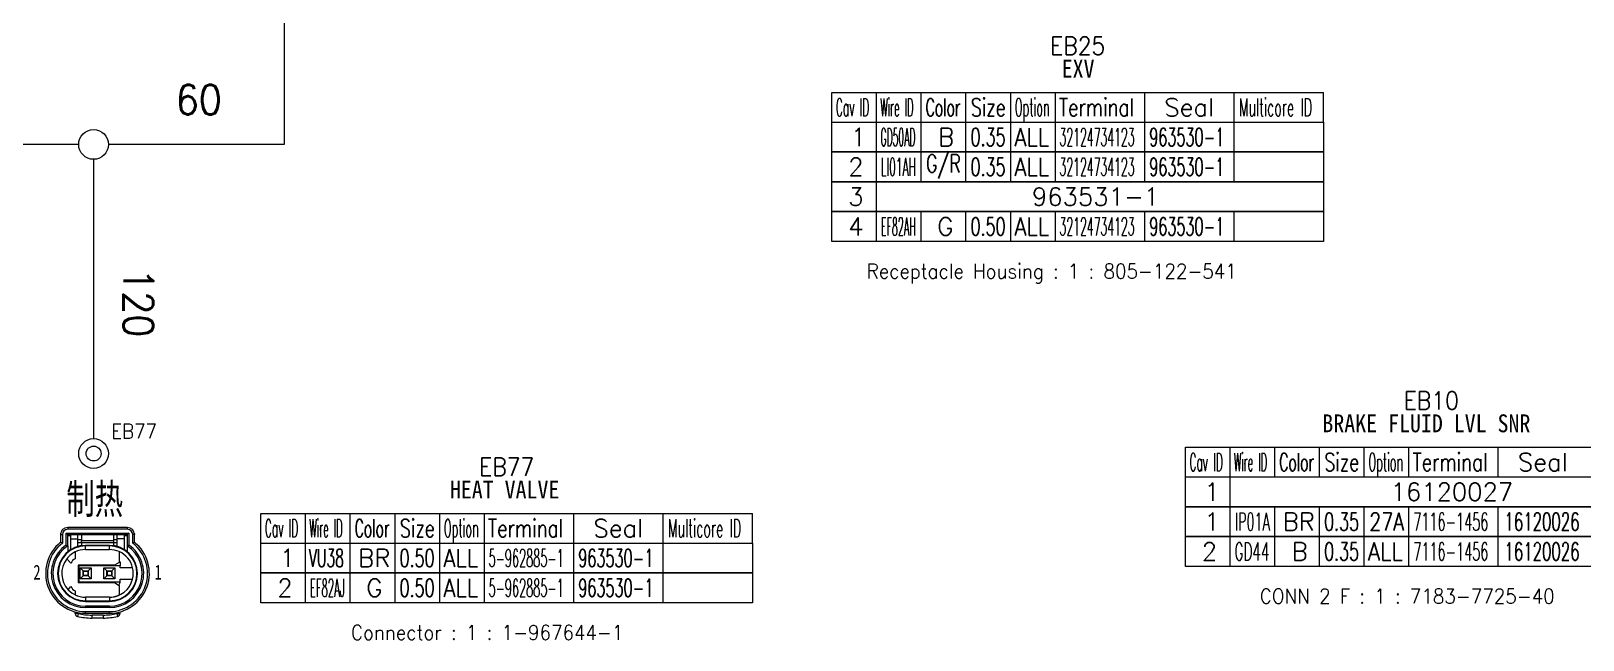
# Model space of a CAD drawing. Header units: inches. Extents: x 47316 to 59086, y 3141 to 11743.
# Drawn here: x 54072.9 to 54333.3, y 9926.2 to 10028.3 of the extents above; entities that cross this region are included whole.
import ezdxf

# ---------------------------------------------------------------- set-up
doc = ezdxf.new("R2010")
doc.units = ezdxf.units.IN
doc.header["$MEASUREMENT"] = 0
doc.styles.add('MtX_FangSong_GB2312', font='')
doc.styles.get("Standard").update_dxf_attribs({"font": ''})
doc.styles.get('MtX_FangSong_GB2312').set_extended_font_data('FangSong_GB2312')
doc.styles.get('Standard').set_extended_font_data('SimSun')
doc.linetypes.add('_VH_FELT_TAPE', pattern='A,0.4,-0.7,["FELT",Standard,S=0.3,R=0,X=-0.5,Y=-0.15],-0.7', length=1.8)

msp = doc.modelspace()

# ---------------------------------------------------------------- linework, layer by layer
at = {"color": 0, "linetype": 'Continuous', "lineweight": 15}
for p, q in [((54207.27, 10018.05), (54289.77, 10018.05)), ((54207.27, 10013.05), (54207.27, 10018.05)), ((54207.27, 10013.05), (54289.77, 10013.05)), ((54266.58, 9958.51), (54349.08, 9958.51)), ((54266.58, 9953.51), (54266.58, 9958.51)), ((54266.58, 9953.51), (54349.08, 9953.51)), ((54111.48, 9947.4), (54193.98, 9947.4)), ((54111.48, 9942.4), (54111.48, 9947.4)), ((54111.48, 9942.4), (54193.98, 9942.4))]:
    msp.add_line(p, q, dxfattribs=at)
at = {"color": 7, "linetype": 'Continuous', "lineweight": 15}
for p, q in [((54214.77, 10013.05), (54214.77, 10018.05)), ((54222.27, 10013.05), (54222.27, 10018.05)), ((54229.77, 10013.05), (54229.77, 10018.05)), ((54237.27, 10013.05), (54237.27, 10018.05)), ((54244.77, 10013.05), (54244.77, 10018.05)), ((54259.77, 10013.05), (54259.77, 10018.05)), ((54274.77, 10013.05), (54274.77, 10018.05)), ((54289.77, 10013.05), (54289.77, 10018.05)), ((54274.08, 9953.51), (54274.08, 9958.51)), ((54281.58, 9953.51), (54281.58, 9958.51)), ((54289.08, 9953.51), (54289.08, 9958.51)), ((54296.58, 9953.51), (54296.58, 9958.51)), ((54304.08, 9953.51), (54304.08, 9958.51)), ((54319.08, 9953.51), (54319.08, 9958.51)), ((54118.98, 9942.4), (54118.98, 9947.4)), ((54126.48, 9942.4), (54126.48, 9947.4)), ((54133.98, 9942.4), (54133.98, 9947.4)), ((54141.48, 9942.4), (54141.48, 9947.4)), ((54148.98, 9942.4), (54148.98, 9947.4)), ((54163.98, 9942.4), (54163.98, 9947.4)), ((54178.98, 9942.4), (54178.98, 9947.4)), ((54193.98, 9942.4), (54193.98, 9947.4))]:
    msp.add_line(p, q, dxfattribs=at)
at = {"color": 102, "linetype": 'Continuous', "lineweight": 15}
for p, q in [((54214.77, 10008.05), (54214.77, 10013.05)), ((54222.27, 10008.05), (54222.27, 10013.05)), ((54229.77, 10008.05), (54229.77, 10013.05)), ((54237.27, 10008.05), (54237.27, 10013.05)), ((54244.77, 10008.05), (54244.77, 10013.05)), ((54259.77, 10008.05), (54259.77, 10013.05)), ((54274.77, 10008.05), (54274.77, 10013.05)), ((54214.77, 10003.05), (54214.77, 10008.05)), ((54222.27, 10003.05), (54222.27, 10008.05)), ((54229.77, 10003.05), (54229.77, 10008.05)), ((54237.27, 10003.05), (54237.27, 10008.05)), ((54244.77, 10003.05), (54244.77, 10008.05)), ((54259.77, 10003.05), (54259.77, 10008.05)), ((54274.77, 10003.05), (54274.77, 10008.05)), ((54214.77, 9998.05), (54214.77, 10003.05)), ((54214.77, 9993.05), (54214.77, 9998.05)), ((54222.27, 9993.05), (54222.27, 9998.05)), ((54229.77, 9993.05), (54229.77, 9998.05)), ((54237.27, 9993.05), (54237.27, 9998.05)), ((54244.77, 9993.05), (54244.77, 9998.05)), ((54259.77, 9993.05), (54259.77, 9998.05)), ((54274.77, 9993.05), (54274.77, 9998.05)), ((54274.08, 9948.51), (54274.08, 9953.51)), ((54274.08, 9943.51), (54274.08, 9948.51)), ((54281.58, 9943.51), (54281.58, 9948.51)), ((54289.08, 9943.51), (54289.08, 9948.51)), ((54296.58, 9943.51), (54296.58, 9948.51)), ((54304.08, 9943.51), (54304.08, 9948.51)), ((54319.08, 9943.51), (54319.08, 9948.51)), ((54274.08, 9938.51), (54274.08, 9943.51)), ((54281.58, 9938.51), (54281.58, 9943.51)), ((54289.08, 9938.51), (54289.08, 9943.51)), ((54296.58, 9938.51), (54296.58, 9943.51)), ((54304.08, 9938.51), (54304.08, 9943.51)), ((54319.08, 9938.51), (54319.08, 9943.51)), ((54118.98, 9937.4), (54118.98, 9942.4)), ((54126.48, 9937.4), (54126.48, 9942.4)), ((54133.98, 9937.4), (54133.98, 9942.4)), ((54141.48, 9937.4), (54141.48, 9942.4)), ((54148.98, 9937.4), (54148.98, 9942.4)), ((54163.98, 9937.4), (54163.98, 9942.4)), ((54178.98, 9937.4), (54178.98, 9942.4)), ((54118.98, 9932.4), (54118.98, 9937.4)), ((54126.48, 9932.4), (54126.48, 9937.4)), ((54133.98, 9932.4), (54133.98, 9937.4)), ((54141.48, 9932.4), (54141.48, 9937.4)), ((54148.98, 9932.4), (54148.98, 9937.4)), ((54163.98, 9932.4), (54163.98, 9937.4)), ((54178.98, 9932.4), (54178.98, 9937.4))]:
    msp.add_line(p, q, dxfattribs=at)
at = {"color": 0, "linetype": '_VH_FELT_TAPE', "lineweight": 15, "ltscale": 5}
for p, q in [((54080.91, 10009.32), (54028.01, 10009.32)), ((54083.41, 10006.82), (54083.41, 9959.94))]:
    msp.add_line(p, q, dxfattribs=at)
at = {"color": 0, "lineweight": 15, "ltscale": 0.000498962}
for p, q in [((54077.87, 9943.96), (54077.87, 9943.98)), ((54090.27, 9943.96), (54090.27, 9943.98))]:
    msp.add_line(p, q, dxfattribs=at)
at = {"color": 0, "lineweight": 15, "ltscale": 0.003306}
for p, q in [((54077.87, 9943.96), (54077.87, 9943.83)), ((54090.27, 9943.96), (54090.27, 9943.83))]:
    msp.add_line(p, q, dxfattribs=at)
at = {"color": 0, "lineweight": 15, "ltscale": 0.000183105}
for p, q in [((54077.87, 9943.96), (54077.88, 9943.96)), ((54090.27, 9943.96), (54090.27, 9943.96))]:
    msp.add_line(p, q, dxfattribs=at)
at = {"color": 0, "lineweight": 15, "ltscale": 0.0075}
for p, q in [((54077.87, 9943.83), (54078.17, 9943.83)), ((54079.07, 9945.03), (54079.07, 9944.73)), ((54089.07, 9945.03), (54089.07, 9944.73)), ((54090.27, 9943.83), (54089.97, 9943.83)), ((54082.07, 9930.63), (54082.07, 9930.93)), ((54086.07, 9930.63), (54086.07, 9930.93))]:
    msp.add_line(p, q, dxfattribs=at)
at = {"color": 0, "lineweight": 15, "ltscale": 0.031996}
for p, q in [((54077.87, 9943.83), (54077.87, 9942.55)), ((54090.27, 9942.55), (54090.27, 9943.83))]:
    msp.add_line(p, q, dxfattribs=at)
at = {"color": 0, "lineweight": 15, "ltscale": 0.035639}
for p, q in [((54078.17, 9943.83), (54078.17, 9942.4)), ((54089.97, 9942.4), (54089.97, 9943.83))]:
    msp.add_line(p, q, dxfattribs=at)
at = {"color": 0, "lineweight": 15, "ltscale": 0.050165}
for p, q in [((54078.82, 9942.07), (54078.82, 9944.08)), ((54089.32, 9944.08), (54089.32, 9942.07))]:
    msp.add_line(p, q, dxfattribs=at)
at = {"color": 0, "lineweight": 15, "ltscale": 0.2625}
msp.add_line((54078.82, 9944.08), (54089.32, 9944.08), dxfattribs=at)
at = {"color": 0, "lineweight": 15, "ltscale": 0.008839}
for p, q in [((54078.82, 9944.08), (54079.07, 9943.83)), ((54089.32, 9944.08), (54089.07, 9943.83))]:
    msp.add_line(p, q, dxfattribs=at)
at = {"color": 0, "lineweight": 15, "ltscale": 0.25}
for p, q in [((54089.07, 9945.03), (54079.07, 9945.03)), ((54089.07, 9944.73), (54079.07, 9944.73)), ((54079.07, 9943.83), (54089.07, 9943.83))]:
    msp.add_line(p, q, dxfattribs=at)
at = {"color": 0, "lineweight": 15, "ltscale": 0.047256}
for p, q in [((54079.07, 9941.94), (54079.07, 9943.83)), ((54089.07, 9943.83), (54089.07, 9941.94))]:
    msp.add_line(p, q, dxfattribs=at)
at = {"color": 0, "lineweight": 15, "ltscale": 0.0125}
for p, q in [((54079.57, 9943.63), (54079.07, 9943.63)), ((54089.07, 9943.63), (54088.57, 9943.63)), ((54080.82, 9930.58), (54080.32, 9930.58)), ((54080.82, 9930.58), (54080.71, 9930.09)), ((54083.12, 9930.33), (54083.12, 9929.83)), ((54085.02, 9930.33), (54085.02, 9929.83)), ((54087.32, 9930.58), (54087.82, 9930.58)), ((54087.32, 9930.58), (54087.43, 9930.09))]:
    msp.add_line(p, q, dxfattribs=at)
at = {"color": 0, "lineweight": 15, "ltscale": 0.0175}
for p, q in [((54079.57, 9943.13), (54079.57, 9943.83)), ((54080.77, 9943.13), (54080.77, 9943.83)), ((54087.37, 9943.13), (54087.37, 9943.83)), ((54088.57, 9943.13), (54088.57, 9943.83)), ((54081.72, 9936.98), (54081.72, 9937.68)), ((54082.42, 9937.68), (54082.42, 9936.98)), ((54085.72, 9936.98), (54085.72, 9937.68)), ((54086.42, 9937.68), (54086.42, 9936.98))]:
    msp.add_line(p, q, dxfattribs=at)
at = {"color": 0, "lineweight": 15, "ltscale": 0.02634}
for p, q in [((54081.37, 9943.83), (54081.37, 9942.77)), ((54086.77, 9943.83), (54086.77, 9942.77))]:
    msp.add_line(p, q, dxfattribs=at)
at = {"color": 0, "lineweight": 15, "ltscale": 0.008338}
for p, q in [((54078.17, 9942.4), (54077.87, 9942.55)), ((54089.97, 9942.4), (54090.27, 9942.55))]:
    msp.add_line(p, q, dxfattribs=at)
at = {"color": 0, "lineweight": 15, "ltscale": 0.007087}
for p, q in [((54078.82, 9942.07), (54079.07, 9941.94)), ((54089.32, 9942.07), (54089.07, 9941.94))]:
    msp.add_line(p, q, dxfattribs=at)
at = {"color": 0, "lineweight": 15, "ltscale": 0.024794}
for p, q in [((54079.07, 9941.94), (54079.07, 9940.94)), ((54089.07, 9941.94), (54089.07, 9940.94))]:
    msp.add_line(p, q, dxfattribs=at)
at = {"color": 0, "lineweight": 15, "ltscale": 0.045501}
for p, q in [((54079.57, 9941.31), (54079.57, 9943.13)), ((54088.57, 9941.31), (54088.57, 9943.13))]:
    msp.add_line(p, q, dxfattribs=at)
at = {"color": 0, "lineweight": 15, "ltscale": 0.03}
for p, q in [((54079.57, 9943.13), (54080.77, 9943.13)), ((54088.57, 9943.13), (54087.37, 9943.13))]:
    msp.add_line(p, q, dxfattribs=at)
at = {"color": 0, "lineweight": 15, "ltscale": 0.028296}
msp.add_line((54080.3, 9940.91), (54080.3, 9939.78), dxfattribs=at)
at = {"color": 0, "lineweight": 15, "ltscale": 0.032084}
for p, q in [((54080.77, 9941.84), (54080.77, 9943.13)), ((54087.37, 9941.84), (54087.37, 9943.13))]:
    msp.add_line(p, q, dxfattribs=at)
at = {"color": 0, "lineweight": 15, "ltscale": 0.014999}
for p, q in [((54080.77, 9943.03), (54081.37, 9943.03)), ((54081.37, 9942.43), (54080.77, 9942.43)), ((54086.77, 9943.03), (54087.37, 9943.03)), ((54087.37, 9942.43), (54086.77, 9942.43))]:
    msp.add_line(p, q, dxfattribs=at)
at = {"color": 0, "lineweight": 15, "ltscale": 0.00866}
for p, q in [((54081.37, 9942.43), (54081.37, 9942.77)), ((54086.77, 9942.77), (54086.77, 9942.43))]:
    msp.add_line(p, q, dxfattribs=at)
at = {"color": 0, "lineweight": 15, "ltscale": 0.135001}
for p, q in [((54086.77, 9942.77), (54081.37, 9942.77)), ((54086.77, 9942.43), (54081.37, 9942.43))]:
    msp.add_line(p, q, dxfattribs=at)
at = {"color": 0, "lineweight": 15, "ltscale": 0.00625}
for p, q in [((54081.37, 9942.43), (54081.37, 9942.18)), ((54086.77, 9942.43), (54086.77, 9942.18)), ((54082.07, 9931.83), (54082.07, 9931.58)), ((54086.07, 9931.83), (54086.07, 9931.58))]:
    msp.add_line(p, q, dxfattribs=at)
at = {"color": 0, "lineweight": 15, "ltscale": 0.005074}
for p, q in [((54081.37, 9942.18), (54081.37, 9941.97)), ((54086.77, 9942.18), (54086.77, 9941.97))]:
    msp.add_line(p, q, dxfattribs=at)
at = {"color": 0, "lineweight": 15, "ltscale": 0.1}
for p, q in [((54086.07, 9942.03), (54082.07, 9942.03)), ((54086.07, 9941.94), (54082.07, 9941.94)), ((54082.07, 9941.33), (54086.07, 9941.33)), ((54086.07, 9933.33), (54082.07, 9933.33)), ((54082.07, 9932.71), (54086.07, 9932.71)), ((54082.07, 9932.63), (54086.07, 9932.63)), ((54086.07, 9931.83), (54082.07, 9931.83)), ((54086.07, 9931.58), (54082.07, 9931.58)), ((54082.07, 9930.93), (54086.07, 9930.93)), ((54082.07, 9930.63), (54086.07, 9930.63))]:
    msp.add_line(p, q, dxfattribs=at)
at = {"color": 0, "lineweight": 15, "ltscale": 0.002165}
for p, q in [((54082.07, 9942.03), (54082.07, 9941.94)), ((54086.07, 9942.03), (54086.07, 9941.94)), ((54082.07, 9932.63), (54082.07, 9932.71)), ((54086.07, 9932.63), (54086.07, 9932.71))]:
    msp.add_line(p, q, dxfattribs=at)
at = {"color": 0, "lineweight": 15, "ltscale": 0.015335}
for p, q in [((54082.07, 9941.33), (54082.07, 9941.94)), ((54086.07, 9941.33), (54086.07, 9941.94)), ((54082.07, 9933.33), (54082.07, 9932.71)), ((54086.07, 9933.33), (54086.07, 9932.71))]:
    msp.add_line(p, q, dxfattribs=at)
at = {"color": 0, "lineweight": 15, "ltscale": 0.045798}
msp.add_line((54087.72, 9940.97), (54087.72, 9939.14), dxfattribs=at)
at = {"color": 0, "lineweight": 15, "ltscale": 0.025446}
msp.add_line((54079.62, 9939.05), (54078.9, 9939.77), dxfattribs=at)
at = {"color": 0, "lineweight": 15, "ltscale": 0.0725}
msp.add_line((54080.82, 9938.68), (54080.82, 9935.78), dxfattribs=at)
at = {"color": 0, "lineweight": 15, "ltscale": 0.152499}
for p, q in [((54086.92, 9938.68), (54080.82, 9938.68)), ((54080.82, 9935.78), (54086.92, 9935.78))]:
    msp.add_line(p, q, dxfattribs=at)
at = {"color": 0, "lineweight": 15, "ltscale": 0.172499}
for p, q in [((54080.97, 9938.63), (54087.87, 9938.63)), ((54087.87, 9935.83), (54080.97, 9935.83))]:
    msp.add_line(p, q, dxfattribs=at)
at = {"color": 0, "lineweight": 15, "ltscale": 0.07}
msp.add_line((54080.97, 9935.83), (54080.97, 9938.63), dxfattribs=at)
at = {"color": 0, "lineweight": 15, "ltscale": 0.046249}
for p, q in [((54081.15, 9936.4), (54081.15, 9938.25)), ((54081.15, 9938.25), (54083, 9938.25)), ((54083, 9938.25), (54083, 9936.4)), ((54085.15, 9936.4), (54085.15, 9938.25)), ((54085.15, 9938.25), (54087, 9938.25)), ((54087, 9938.25), (54087, 9936.4)), ((54083, 9936.4), (54081.15, 9936.4)), ((54087, 9936.4), (54085.15, 9936.4))]:
    msp.add_line(p, q, dxfattribs=at)
at = {"color": 0, "lineweight": 15, "ltscale": 0.01795}
for p, q in [((54081.66, 9937.74), (54081.15, 9938.25)), ((54082.49, 9937.74), (54083, 9938.25)), ((54085.66, 9937.74), (54085.15, 9938.25)), ((54086.49, 9937.74), (54087, 9938.25)), ((54081.66, 9936.91), (54081.15, 9936.4)), ((54082.49, 9936.91), (54083, 9936.4)), ((54085.66, 9936.91), (54085.15, 9936.4)), ((54086.49, 9936.91), (54087, 9936.4))]:
    msp.add_line(p, q, dxfattribs=at)
at = {"color": 0, "lineweight": 15, "ltscale": 0.023095}
for p, q in [((54087.72, 9939.14), (54086.92, 9938.68)), ((54086.92, 9935.78), (54087.72, 9935.31))]:
    msp.add_line(p, q, dxfattribs=at)
at = {"color": 0, "lineweight": 15, "ltscale": 0.003749}
msp.add_line((54087.72, 9939.28), (54087.87, 9939.28), dxfattribs=at)
at = {"color": 0, "lineweight": 15, "ltscale": 0.016251}
msp.add_line((54087.87, 9939.28), (54087.87, 9938.63), dxfattribs=at)
at = {"color": 0, "lineweight": 15, "ltscale": 0.008749}
msp.add_line((54087.87, 9938.28), (54087.87, 9938.63), dxfattribs=at)
at = {"color": 0, "lineweight": 15, "ltscale": 0.052139}
for p, q in [((54089.96, 9938.28), (54087.87, 9938.28)), ((54087.87, 9936.38), (54089.96, 9936.38))]:
    msp.add_line(p, q, dxfattribs=at)
at = {"color": 0, "lineweight": 15, "ltscale": 0.020863}
for p, q in [((54081.66, 9936.91), (54081.66, 9937.74)), ((54082.49, 9937.74), (54082.49, 9936.91)), ((54085.66, 9936.91), (54085.66, 9937.74)), ((54086.49, 9937.74), (54086.49, 9936.91))]:
    msp.add_line(p, q, dxfattribs=at)
at = {"color": 0, "lineweight": 15, "ltscale": 0.020865}
for p, q in [((54081.66, 9937.74), (54082.49, 9937.74)), ((54082.49, 9936.91), (54081.66, 9936.91)), ((54085.66, 9937.74), (54086.49, 9937.74)), ((54086.49, 9936.91), (54085.66, 9936.91))]:
    msp.add_line(p, q, dxfattribs=at)
at = {"color": 0, "lineweight": 15, "ltscale": 0.002379}
for p, q in [((54081.72, 9937.68), (54081.66, 9937.74)), ((54081.72, 9936.98), (54081.66, 9936.91)), ((54082.42, 9937.68), (54082.49, 9937.74)), ((54082.42, 9936.98), (54082.49, 9936.91)), ((54085.72, 9937.68), (54085.66, 9937.74)), ((54085.72, 9936.98), (54085.66, 9936.91)), ((54086.42, 9937.68), (54086.49, 9937.74)), ((54086.42, 9936.98), (54086.49, 9936.91))]:
    msp.add_line(p, q, dxfattribs=at)
at = {"color": 0, "lineweight": 15, "ltscale": 0.017499}
for p, q in [((54081.72, 9937.68), (54082.42, 9937.68)), ((54082.42, 9936.98), (54081.72, 9936.98)), ((54085.72, 9937.68), (54086.42, 9937.68)), ((54086.42, 9936.98), (54085.72, 9936.98))]:
    msp.add_line(p, q, dxfattribs=at)
at = {"color": 0, "lineweight": 15, "ltscale": 0.01375}
msp.add_line((54087.87, 9935.83), (54087.87, 9936.38), dxfattribs=at)
at = {"color": 0, "lineweight": 15, "ltscale": 0.017552}
msp.add_line((54079.17, 9934.57), (54079.62, 9935.11), dxfattribs=at)
at = {"color": 0, "lineweight": 15, "ltscale": 0.015796}
msp.add_line((54080.3, 9934.37), (54080.3, 9933.74), dxfattribs=at)
at = {"color": 0, "lineweight": 15, "ltscale": 0.040799}
msp.add_line((54087.72, 9935.31), (54087.72, 9933.68), dxfattribs=at)
at = {"color": 0, "lineweight": 15, "ltscale": 0.00694}
for p, q in [((54080.32, 9930.58), (54080.32, 9930.86)), ((54087.82, 9930.86), (54087.82, 9930.58))]:
    msp.add_line(p, q, dxfattribs=at)
at = {"color": 0, "lineweight": 15, "ltscale": 0.004066}
for p, q in [((54080.82, 9930.58), (54080.82, 9930.74)), ((54087.32, 9930.74), (54087.32, 9930.58))]:
    msp.add_line(p, q, dxfattribs=at)
at = {"color": 0, "lineweight": 15, "ltscale": 0.047501}
for p, q in [((54085.02, 9930.33), (54083.12, 9930.33)), ((54085.02, 9929.83), (54083.12, 9929.83))]:
    msp.add_line(p, q, dxfattribs=at)
at = {"color": 0, "linetype": '_VH_FELT_TAPE', "lineweight": 15, "ltscale": 5}
msp.add_lwpolyline([(54115.37, 10043.65), (54115.37, 10009.32), (54085.91, 10009.32)], dxfattribs=at)
at = {"color": 0, "linetype": 'Continuous', "lineweight": 15}
for points in [[(54207.27, 10008.05), (54207.27, 10013.05), (54289.77, 10013.05), (54289.77, 10008.05)], [(54207.27, 10003.05), (54207.27, 10008.05), (54289.77, 10008.05), (54289.77, 10003.05)], [(54207.27, 9998.05), (54207.27, 10003.05), (54289.77, 10003.05), (54289.77, 9998.05)], [(54207.27, 9993.05), (54207.27, 9998.05), (54289.77, 9998.05), (54289.77, 9993.05)], [(54266.58, 9948.51), (54266.58, 9953.51), (54349.08, 9953.51), (54349.08, 9948.51)], [(54266.58, 9943.51), (54266.58, 9948.51), (54349.08, 9948.51), (54349.08, 9943.51)], [(54266.58, 9938.51), (54266.58, 9943.51), (54349.08, 9943.51), (54349.08, 9938.51)], [(54111.48, 9937.4), (54111.48, 9942.4), (54193.98, 9942.4), (54193.98, 9937.4)], [(54111.48, 9932.4), (54111.48, 9937.4), (54193.98, 9937.4), (54193.98, 9932.4)]]:
    msp.add_lwpolyline(points, close=True, dxfattribs=at)
for centre, radius in [((54083.41, 10009.32), 2.5), ((54083.41, 9957.44), 2.5), ((54083.41, 9957.44), 1.25)]:
    msp.add_circle(centre, radius, dxfattribs=at)
at = {"color": 0, "lineweight": 15}
for centre, radius, start, end in [((54079.07, 9943.83), 1.2, 90, 180), ((54078.09, 9943.97), 0.221, 152.2142, 176.9525), ((54079.07, 9943.83), 0.9, 90, 180), ((54089.07, 9943.83), 1.2, 360, 90), ((54089.07, 9943.83), 0.9, 0, 90), ((54090.05, 9943.97), 0.221, 3.0415, 27.7534), ((54082.07, 9937.33), 6.7, 128.8193, 270), ((54082.07, 9937.33), 6.4, 127.5443, 270), ((54082.07, 9937.33), 5.75, 124.4174, 270), ((54082.07, 9937.33), 5.5, 123.0557, 270), ((54082.07, 9937.33), 4.7, 90, 270), ((54082.07, 9937.33), 4.61, 90, 270), ((54082.07, 9937.33), 4, 116.2634, 146.25), ((54082.07, 9937.33), 4, 90, 116.2635), ((54086.07, 9937.33), 6.7, 270, 51.1807), ((54086.07, 9937.33), 6.4, 270, 52.4557), ((54086.07, 9937.33), 5.75, 270, 55.5825), ((54086.07, 9937.33), 4.7, 270, 90), ((54086.07, 9937.33), 5.5, 270, 56.9443), ((54086.07, 9937.33), 4.61, 270, 90), ((54086.07, 9937.33), 4, 65.638, 90), ((54086.07, 9937.33), 4, 13.7391, 65.6379), ((54082.07, 9937.33), 4, 142.4042, 223.4495), ((54080.92, 9938.53), 1.4, 116.2863, 158.1691), ((54086.07, 9937.33), 4, 346.261, 13.739), ((54086.07, 9937.33), 4, 270, 346.2611), ((54087.07, 9935.98), 0.8, 311.9254, 349.1931), ((54082.07, 9937.33), 4, 223.4495, 247.5), ((54080.92, 9935.63), 1.4, 201.4963, 243.7137), ((54082.07, 9937.33), 4, 243.7365, 270), ((54086.07, 9937.33), 4, 270, 294.362), ((54080.82, 9930.58), 0.5, 180, 257.3469), ((54083.12, 9940.83), 10.5, 257.3469, 270), ((54085.02, 9940.83), 10.5, 270, 282.6531), ((54087.32, 9930.58), 0.5, 282.6531, 0), ((54083.12, 9940.83), 11, 257.3469, 270), ((54085.02, 9940.83), 11, 270, 282.6531)]:
    msp.add_arc(centre, radius, start, end, dxfattribs=at)

# ---------------------------------------------------------------- texts
at = {"color": 0, "lineweight": 15, "style": 'MtX_FangSong_GB2312', "width": 0.7}
for s, height, p in [('制热', 5, (54078.82, 9947.32)), ('2', 2.5, (54073.32, 9936.28)), ('1', 2.5, (54093.65, 9936.28))]:
    msp.add_text(s, height=height, dxfattribs=at).set_placement(p)
at = {"color": 6, "linetype": 'Continuous', "lineweight": 20, "char_height": 3, "attachment_point": 1}
for s, insert, width in [('\\Fromans.shx;\\W0.9000000000;\\T1.0000000000;\\o\\lEB25', (54243.89, 10027.37), 10.2857), ('\\f黑体|b0|i0|c1|p0;\\W0.9000000000;\\T1.0000000000;\\o\\lEXV', (54245.82, 10023.55), 5.8247), ('\\Fromans.shx;\\W0.9000000000;\\T1.0000000000;\\o\\lEB10', (54303.21, 9967.83), 10.2857), ('\\f黑体|b0|i0|c1|p0;\\W0.9000000000;\\T1.0000000000;\\o\\lBRAKE FLUID LVL SNR', (54289.56, 9964.01), 36.8899), ('\\Fromans.shx;\\W0.9000000000;\\T1.0000000000;\\o\\lEB77', (54148.1, 9956.72), 10.2857), ('\\f黑体|b0|i0|c1|p0;\\W0.9000000000;\\T1.0000000000;\\o\\lHEAT VALVE', (54143.19, 9952.9), 19.4157)]:
    msp.add_mtext(s, dxfattribs=dict(at, insert=insert, width=width))
at = {"color": 7, "linetype": '_VH_FELT_TAPE', "lineweight": 18, "ltscale": 5, "insert": (54097.21, 10019.32), "char_height": 5, "width": 8.5714, "attachment_point": 1}
msp.add_mtext('\\Fromans.shx;\\W0.9000000000;\\T1.0000000000;\\o\\l60', dxfattribs=at)
at = {"color": 7, "linetype": 'Continuous', "lineweight": 15, "char_height": 3, "attachment_point": 1}
for s, insert, width in [('\\Fromans.shx;\\W0.4292452830;\\T1.0000000000;\\o\\lCav ID', (54207.95, 10017.05), 6.5), ('\\Fromans.shx;\\W0.4026548673;\\T1.0000000000;\\o\\lWire ID', (54215.38, 10017.05), 6.5), ('\\Fromans.shx;\\W0.5687500000;\\T1.0000000000;\\o\\lColor', (54223.01, 10017.05), 6.5), ('\\Fromans.shx;\\W0.7222222222;\\T1.0000000000;\\o\\lSize', (54230.58, 10017.05), 6.5), ('\\Fromans.shx;\\W0.4595959596;\\T1.0000000000;\\o\\lOption', (54237.96, 10017.05), 6.5), ('\\Fromans.shx;\\W0.7480916031;\\T1.0000000000;\\o\\lTerminal', (54245.37, 10017.05), 14), ('\\Fromans.shx;\\W1.0000000000;\\T1.0000000000;\\o\\lSeal', (54263.05, 10017.05), 9.2857), ('\\Fromans.shx;\\W0.5185185185;\\T1.0000000000;\\o\\lMulticore ID', (54275.56, 10017.05), 14), ('\\Fromans.shx;\\W1.0000000000;\\T1.0000000000;\\o\\l1', (54210.45, 10012.05), 2.8571), ('\\Fromans.shx;\\W1.0000000000;\\T1.0000000000;\\o\\l2', (54210.02, 10007.05), 2.8571), ('\\Fromans.shx;\\W1.0000000000;\\T1.0000000000;\\o\\l3', (54210.02, 10002.05), 2.8571), ('\\Fromans.shx;\\W1.0000000000;\\T1.0000000000;\\o\\l4', (54210.02, 9997.05), 2.8571), ('\\Fromans.shx;\\W0.4292452830;\\T1.0000000000;\\o\\lCav ID', (54267.27, 9957.51), 6.5), ('\\Fromans.shx;\\W0.4026548673;\\T1.0000000000;\\o\\lWire ID', (54274.7, 9957.51), 6.5), ('\\Fromans.shx;\\W0.5687500000;\\T1.0000000000;\\o\\lColor', (54282.33, 9957.51), 6.5), ('\\Fromans.shx;\\W0.7222222222;\\T1.0000000000;\\o\\lSize', (54289.89, 9957.51), 6.5), ('\\Fromans.shx;\\W0.4595959596;\\T1.0000000000;\\o\\lOption', (54297.28, 9957.51), 6.5), ('\\Fromans.shx;\\W0.7480916031;\\T1.0000000000;\\o\\lTerminal', (54304.69, 9957.51), 14), ('\\Fromans.shx;\\W1.0000000000;\\T1.0000000000;\\o\\lSeal', (54322.37, 9957.51), 9.2857), ('\\Fromans.shx;\\W1.0000000000;\\T1.0000000000;\\o\\l1', (54269.76, 9952.51), 2.8571), ('\\Fromans.shx;\\W0.4292452830;\\T1.0000000000;\\o\\lCav ID', (54112.16, 9946.4), 6.5), ('\\Fromans.shx;\\W0.4026548673;\\T1.0000000000;\\o\\lWire ID', (54119.59, 9946.4), 6.5), ('\\Fromans.shx;\\W0.5687500000;\\T1.0000000000;\\o\\lColor', (54127.22, 9946.4), 6.5), ('\\Fromans.shx;\\W0.7222222222;\\T1.0000000000;\\o\\lSize', (54134.79, 9946.4), 6.5), ('\\Fromans.shx;\\W0.4595959596;\\T1.0000000000;\\o\\lOption', (54142.18, 9946.4), 6.5), ('\\Fromans.shx;\\W0.7480916031;\\T1.0000000000;\\o\\lTerminal', (54149.59, 9946.4), 14), ('\\Fromans.shx;\\W1.0000000000;\\T1.0000000000;\\o\\lSeal', (54167.27, 9946.4), 9.2857), ('\\Fromans.shx;\\W0.5185185185;\\T1.0000000000;\\o\\lMulticore ID', (54179.78, 9946.4), 14), ('\\Fromans.shx;\\W1.0000000000;\\T1.0000000000;\\o\\l1', (54269.76, 9947.51), 2.8571), ('\\Fromans.shx;\\W1.0000000000;\\T1.0000000000;\\o\\l1', (54114.66, 9941.4), 2.8571), ('\\Fromans.shx;\\W1.0000000000;\\T1.0000000000;\\o\\l2', (54269.33, 9942.51), 2.8571), ('\\Fromans.shx;\\W1.0000000000;\\T1.0000000000;\\o\\l2', (54114.23, 9936.4), 2.8571)]:
    msp.add_mtext(s, dxfattribs=dict(at, insert=insert, width=width))
at = {"color": 21, "linetype": 'Continuous', "lineweight": 15, "attachment_point": 1}
for s, insert, char_height, width in [('\\Fromans.shx;\\W0.3760330579;\\T1.0000000000;\\o\\lGD50AD', (54215.43, 10012.05), 3, 6.5), ('\\Fromans.shx;\\W0.6500000000;\\T1.0000000000;\\o\\l0.35', (54230.55, 10012.05), 3, 6.5), ('\\Fromans.shx;\\W0.4454545455;\\T1.0000000000;\\o\\l32124734123', (54245.46, 10012.05), 3, 14), ('\\Fromans.shx;\\W0.4333333333;\\T1.0000000000;\\o\\lLI01AH', (54215.51, 10007.05), 3, 6.5), ('\\Fromans.shx;\\W0.6500000000;\\T1.0000000000;\\o\\l0.35', (54230.55, 10007.05), 3, 6.5), ('\\Fromans.shx;\\W0.4454545455;\\T1.0000000000;\\o\\l32124734123', (54245.46, 10007.05), 3, 14), ('\\Fromans.shx;\\W1.0000000000;\\T1.0000000000;\\o\\l963531-1', (54240.84, 10002.05), 3, 23.7143), ('\\Fromans.shx;\\W0.3888888889;\\T1.0000000000;\\o\\lEF82AH', (54215.49, 9997.05), 3, 6.5), ('\\Fromans.shx;\\W0.6500000000;\\T1.0000000000;\\o\\l0.50', (54230.55, 9997.05), 3, 6.5), ('\\Fromans.shx;\\W0.4454545455;\\T1.0000000000;\\o\\l32124734123', (54245.46, 9997.05), 3, 14), ('\\Fromans.shx;\\W0.9000000000;\\T1.0000000000;\\o\\lEB77', (54086.34, 9962.44), 2.5, 8.5714), ('\\Fromans.shx;\\W1.0000000000;\\T1.0000000000;\\o\\l16120027', (54301.01, 9952.51), 3, 22.8571), ('\\Fromans.shx;\\W0.5229885057;\\T1.0000000000;\\o\\lIP01A', (54274.88, 9947.51), 3, 6.5), ('\\Fromans.shx;\\W0.6500000000;\\T1.0000000000;\\o\\l0.35', (54289.86, 9947.51), 3, 6.5), ('\\Fromans.shx;\\W0.5268817204;\\T1.0000000000;\\o\\l7116-1456', (54304.81, 9947.51), 3, 14), ('\\Fromans.shx;\\W0.5687500000;\\T1.0000000000;\\o\\lVU38', (54119.56, 9941.4), 3, 6.5), ('\\Fromans.shx;\\W0.6500000000;\\T1.0000000000;\\o\\l0.50', (54134.76, 9941.4), 3, 6.5), ('\\Fromans.shx;\\W0.4622641509;\\T1.0000000000;\\o\\l5-962885-1', (54149.68, 9941.4), 3, 14), ('\\Fromans.shx;\\W0.5548780488;\\T1.0000000000;\\o\\lGD44', (54274.82, 9942.51), 3, 6.5), ('\\Fromans.shx;\\W0.6500000000;\\T1.0000000000;\\o\\l0.35', (54289.86, 9942.51), 3, 6.5), ('\\Fromans.shx;\\W0.5268817204;\\T1.0000000000;\\o\\l7116-1456', (54304.81, 9942.51), 3, 14), ('\\Fromans.shx;\\W0.4099099099;\\T1.0000000000;\\o\\lEF82AJ', (54119.71, 9936.4), 3, 6.5), ('\\Fromans.shx;\\W0.6500000000;\\T1.0000000000;\\o\\l0.50', (54134.76, 9936.4), 3, 6.5), ('\\Fromans.shx;\\W0.4622641509;\\T1.0000000000;\\o\\l5-962885-1', (54149.68, 9936.4), 3, 14)]:
    msp.add_mtext(s, dxfattribs=dict(at, insert=insert, char_height=char_height, width=width))
at = {"color": 140, "linetype": 'Continuous', "lineweight": 15, "char_height": 3, "attachment_point": 1}
for s, insert, width in [('\\Fromans.shx;\\W1.0000000000;\\T1.0000000000;\\o\\lB', (54225.09, 10012.05), 3), ('\\Fromans.shx;\\W0.8750000000;\\T1.0000000000;\\o\\lALL', (54237.89, 10012.05), 6.5), ('\\Fromans.shx;\\W0.5903614458;\\T1.0000000000;\\o\\l963530-1', (54260.52, 10012.05), 14), ('\\Fromans.shx;\\W0.7109375000;\\T1.0000000000;\\o\\lG/R', (54223.07, 10007.62), 6.5), ('\\Fromans.shx;\\W0.8750000000;\\T1.0000000000;\\o\\lALL', (54237.89, 10007.05), 6.5), ('\\Fromans.shx;\\W0.5903614458;\\T1.0000000000;\\o\\l963530-1', (54260.52, 10007.05), 14), ('\\Fromans.shx;\\W1.0000000000;\\T1.0000000000;\\o\\lG', (54224.95, 9997.05), 3), ('\\Fromans.shx;\\W0.8750000000;\\T1.0000000000;\\o\\lALL', (54237.89, 9997.05), 6.5), ('\\Fromans.shx;\\W0.5903614458;\\T1.0000000000;\\o\\l963530-1', (54260.52, 9997.05), 14), ('\\Fromans.shx;\\W1.0000000000;\\T1.0000000000;\\o\\lBR', (54282.91, 9947.51), 6), ('\\Fromans.shx;\\W0.7844827586;\\T1.0000000000;\\o\\l27A', (54297.42, 9947.51), 6.5), ('\\Fromans.shx;\\W0.6125000000;\\T1.0000000000;\\o\\l16120026', (54320.11, 9947.51), 14), ('\\Fromans.shx;\\W1.0000000000;\\T1.0000000000;\\o\\lBR', (54127.8, 9941.4), 6), ('\\Fromans.shx;\\W0.8750000000;\\T1.0000000000;\\o\\lALL', (54142.1, 9941.4), 6.5), ('\\Fromans.shx;\\W0.5903614458;\\T1.0000000000;\\o\\l963530-1', (54164.73, 9941.4), 14), ('\\Fromans.shx;\\W1.0000000000;\\T1.0000000000;\\o\\lB', (54284.41, 9942.51), 3), ('\\Fromans.shx;\\W0.8750000000;\\T1.0000000000;\\o\\lALL', (54297.21, 9942.51), 6.5), ('\\Fromans.shx;\\W0.6125000000;\\T1.0000000000;\\o\\l16120026', (54320.11, 9942.51), 14), ('\\Fromans.shx;\\W1.0000000000;\\T1.0000000000;\\o\\lG', (54129.16, 9936.4), 3), ('\\Fromans.shx;\\W0.8750000000;\\T1.0000000000;\\o\\lALL', (54142.1, 9936.4), 6.5), ('\\Fromans.shx;\\W0.5903614458;\\T1.0000000000;\\o\\l963530-1', (54164.73, 9936.4), 14)]:
    msp.add_mtext(s, dxfattribs=dict(at, insert=insert, width=width))
at = {"color": 42, "linetype": 'Continuous', "lineweight": 15, "char_height": 2.5, "attachment_point": 1}
for s, insert, width in [('\\Fromans.shx;\\W0.9000000000;\\T1.0000000000;\\o\\lReceptacle Housing : 1 : 805-122-541', (54213.11, 9989.3), 71.6786), ('\\Fromans.shx;\\W0.9000000000;\\T1.0000000000;\\o\\lCONN 2 F : 1 : 7183-7725-40', (54279.07, 9934.76), 58.1786), ('\\Fromans.shx;\\W0.9000000000;\\T1.0000000000;\\o\\lConnector : 1 : 1-967644-1', (54126.59, 9928.65), 52.9286)]:
    msp.add_mtext(s, dxfattribs=dict(at, insert=insert, width=width))
at = {"color": 7, "linetype": '_VH_FELT_TAPE', "lineweight": 18, "ltscale": 5, "insert": (54093.41, 9988.52), "char_height": 5, "width": 12.8571, "attachment_point": 1, "rotation": 270}
msp.add_mtext('\\Fromans.shx;\\W0.9000000000;\\T1.0000000000;\\o\\l120', dxfattribs=at)

doc.saveas('drawing.dxf')
